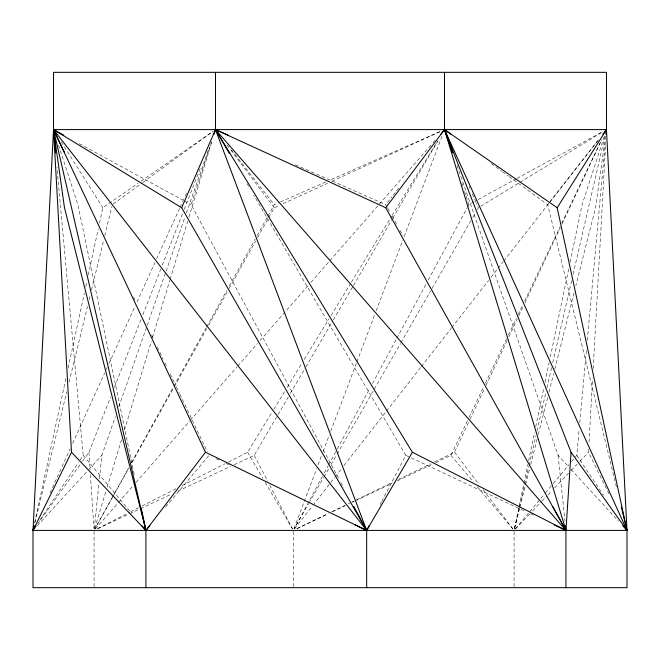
<?xml version="1.0" encoding="UTF-8"?>
<svg xmlns="http://www.w3.org/2000/svg" width="660" height="660" viewBox="0 0 660 660"><rect width="100%" height="100%" fill="white"/><g stroke="black" fill="none" stroke-linecap="round" stroke-linejoin="round"><path stroke-width="0.49" stroke-dasharray="3.3 2.47" d="M608.949 493.771L588.497 452.257L588.662 449.229M589.058 442.167L592.597 378.642M593.159 368.56L605.632 144.713M571.601 461.596L576.832 455.342L579.15 429.891M579.793 422.771L586.558 348.455M587.301 340.312L605.55 139.771M94.256 528.536L98.942 483.491M99.429 478.805L101.871 455.342L115.401 416.567M605.517 136.43L595.518 207.743L575.85 285.664M514.486 528.47L527.851 464.483M528.619 460.82L534.534 432.49M535.747 426.673L543.988 387.197M545.044 382.156L549.112 362.686M550.308 356.945L568.953 267.671M570.108 262.144L582.112 204.658L604.345 136.158M34.666 522.728L66.041 377.718M68.12 368.115L84.331 293.213M85.784 286.489L86.823 281.688M88.283 274.964L98.257 228.871M99.503 223.113L102.828 207.743L138.031 183.323M514.544 528.404L519.181 508.307M519.412 507.309L524.502 485.207M524.733 484.201L528.899 466.117M529.13 465.11L535.846 435.98M537.009 430.955L546.034 391.784M546.967 387.758L551.595 367.67M552.75 362.645L571.741 280.277M573.128 274.247L605.088 135.613M34.889 522.654L66.751 391.768M69.11 382.074L87.524 306.454M89.174 299.665L90.123 295.787M91.534 289.971L103.81 239.555M104.75 235.678L111.837 206.596M514.569 528.487L519.659 508.324M519.882 507.433L525.426 485.455M525.682 484.457L529.716 468.476M530.722 464.475L537.108 439.18M538.321 434.379L547.866 396.553M548.98 392.123L553.666 373.576M554.804 369.08L574.192 292.256M94.66 528.437L105.996 491.015M107.184 487.08L121.506 439.808M124.492 429.957L151.338 341.327M152.534 337.384L169.834 280.269M170.131 279.279L187.737 221.174M188.925 217.239L212.198 140.423M338.53 478.186L191.152 204.658L210.614 144.606M210.919 143.665L211.53 141.785M118.783 406.865L146.842 326.403M147.18 325.429L165.775 272.11M166.114 271.136L185.047 216.843M186.4 212.965L208.379 149.952M294.063 528.487L316.594 468.748M318.046 464.887L321.676 455.26M323.136 451.399L329.315 435.022M330.767 431.17L356.573 362.761M356.936 361.796L374.74 314.581M376.192 310.728L402.724 240.397M404.176 236.536L442.703 134.409M82.541 461.208L88.951 452.257L110.525 397.254M114.477 387.173L141.075 319.341M142.874 314.754L160.842 268.925M162.286 265.254L182.77 213.007M184.206 209.335L201.102 166.254M50.053 492.954L70.092 448.932M72.65 443.314L104.626 373.082M106.334 369.336L107.184 367.463M108.892 363.718L135.325 305.654M137.032 301.909L154.935 262.573M156.643 258.827L179.668 208.255M180.089 207.322L184.783 197.018M185.212 196.078L187.341 191.4M434.371 462.025L454.526 452.257L469.631 420.173M470.06 419.257L484.308 389.004M486.032 385.341L507.185 340.42M508.918 336.757L517.118 319.341M518.842 315.67L523.157 306.504M524.89 302.841L560.282 227.675M562.015 224.004L601.73 139.673M435.724 462.594L450.945 455.342L468.625 418.325M469.062 417.4L483.648 386.859M485.413 383.163L506.616 338.737M508.39 335.041L516.343 318.376M518.108 314.68L522.967 304.499M524.733 300.795L560.084 226.76M561.85 223.055L601.178 140.695M380.119 504.603L381.34 502.26M381.744 501.476L405.784 455.342L253.745 195.096M322.426 476.413L294.286 528.643L308.41 504.108M324.332 472.873L328.152 465.787M328.622 464.904L335.783 451.63M337.21 448.973L370.12 387.89M372.504 383.468L396.355 339.207M396.825 338.324L426.401 283.437M428.307 279.898L466.942 208.197M467.42 207.314L468.847 204.658L476.586 200.434M112.175 497.656L95.04 528.643L128.824 468.154M112.67 496.774L128.824 467.56M131.761 462.247L172.895 387.89M173.869 386.125L206.184 327.698M206.679 326.815L226.751 290.524M229.201 286.093L255.148 239.176M257.111 235.636L267.391 217.049M267.877 216.166L274.247 204.658L279.568 202.315M131.761 462.899L173.869 387.494M174.364 386.611L206.679 328.746M208.634 325.24L227.733 291.043M229.201 288.412L255.643 241.065M257.598 237.559L268.373 218.27M268.859 217.387L274.247 207.743L279.568 205.301M308.913 503.225L323.491 477.799M323.994 476.924L329.026 468.154M331.031 464.648L336.567 455.004M337.07 454.13L373.263 391M374.269 389.243L400.405 343.654M400.909 342.771L430.567 291.043M432.077 288.412L470.786 220.902M472.799 217.387L475.307 213.007M477.32 209.5L478.327 207.743L476.569 203.676M234.193 464.722L254.215 455.342L277.489 415.511M278 414.62L288.346 396.924M290.416 393.376L305.407 367.711M305.926 366.82L332.822 320.793M333.333 319.91L352.984 286.267M353.504 285.384L392.287 218.996M392.807 218.113L437.794 141.1M228.41 462.025L247.607 452.257L272.217 411.923M273.826 409.291L284.526 391.751M287.199 387.37L302.181 362.818M304.326 359.312L328.936 318.978M331.081 315.472L350.881 283.033M351.417 282.15L391.545 216.398M392.081 215.515L437.563 140.993M39.79 520.245L78.466 462.38M80.033 460.036L83.168 455.342L56.95 167.252M37.661 523.9L81.964 462.025M387.222 207.314L385.753 204.658L391.875 196.837M393.096 195.277L399.217 187.456M616.382 486.783L547.693 204.658L599.131 138.971M294.599 528.784L312.345 506.071M312.98 505.255L334.537 477.667M335.173 476.858L341.509 468.748M344.041 465.498L385.877 411.947M386.512 411.139L420.742 367.323M421.377 366.514L451.168 328.375M451.803 327.566L488.573 280.508M491.106 277.258L497.442 269.148M498.077 268.339L503.151 261.847M503.786 261.03L548.79 203.428M549.425 202.612L598.232 140.135M515.386 528.85L528.462 513.208M529.774 511.64L544.154 494.439M545.457 492.88L551.339 485.842M553.303 483.491L568.986 464.722M165.643 506.954L209.055 455.342M95.419 528.858L117.785 503.275M118.462 502.499L132.701 486.222M136.092 482.344L189.643 421.096M190.319 420.321L237.088 366.828M237.773 366.052L257.425 343.571M260.139 340.469L308.269 285.425M310.975 282.323L432.316 143.542M432.993 142.766L435.031 140.448M37.306 525.715L87.73 470.761M88.96 469.417L101.871 455.342M515.41 529.015L531.358 512.267M532.686 510.873L541.324 501.798M541.984 501.105L546.637 496.213M547.965 494.818L551.29 491.329M554.614 487.839L568.565 473.187M571.222 470.398L577.203 464.12M579.86 461.323L588.497 452.257M113.116 204.072L142.131 182.96M142.939 182.374L213.064 131.348M141.157 181.154L213.13 131.216M480.728 206.283L518.372 183.323M519.973 182.35L603.273 131.546M478.31 199.493L516.153 178.852M517.019 178.381L603.034 131.464M97.548 528.635L129.83 512.201M130.705 511.756L138.55 507.763M142.04 505.989L176.071 488.664M182.176 485.562L224.92 463.798M296.992 528.635L328.135 513.538M331.798 511.756L347.366 504.207M348.282 503.761L351.029 502.433M351.945 501.988L353.776 501.105M356.524 499.768L393.162 482.006M398.656 479.341L430.708 463.798M296.917 528.701L328.259 513.777M332.739 511.64L345.271 505.675M352.44 502.26L354.23 501.41M355.121 500.981L391.842 483.491M397.213 480.934L431.244 464.722M97.705 528.701L128.642 514.206M129.55 513.777L139.557 509.083M140.473 508.654L170.494 494.579M177.779 491.172L230.554 466.43M283.115 203.676L327.459 183.323M331.889 181.285L440.971 131.216L330.115 180.023M280.459 201.919L325.685 181.978M295.292 164.777L299.731 166.732M300.613 167.12L310.373 171.427M311.256 171.814L385.753 204.658M405.784 455.342L410.338 457.479M411.246 457.9L524.989 511.219M530.45 513.777L535.004 515.905M216.216 458.758L218.905 460.036M226.066 463.444L228.756 464.722M79.332 143.665L182.548 199.963M184.272 200.904L191.152 204.658M491.271 163.606L501.748 171.229M502.557 171.814L508.2 175.923M509 176.509L547.693 204.658M457.034 165.462L558.129 455.342L568.582 466.736M571.04 469.417L618.387 521.029M450.945 455.342L473.311 481.932M477.254 486.618L512.77 528.85M83.168 455.342L131.538 513.208M231.396 149.919L274.247 204.658M454.526 452.257L478.714 484.003M483.062 489.704L512.845 528.784M227.114 145.06L274.247 207.743M576.832 455.342L603.487 495.223M61.231 141.801L102.828 207.743M247.022 183.587L250.132 188.9M247.607 452.257L262.845 478.302M265.229 482.377L292.38 528.784M387.709 208.197L389.672 211.736M392.123 216.166L396.528 224.128M399.952 230.323L402.889 235.636M340.915 482.608L343.777 487.921M254.215 455.342L267.663 481.148M269.701 485.059L292.52 528.85M133.501 297.091L134.821 299.871M151.61 335.041L153.821 339.661M157.361 347.069L163.102 359.098M164.868 362.802L167.079 367.43M170.173 373.906L174.587 383.163M176.352 386.859L179.446 393.335M179.891 394.267L207.281 451.638M469.169 186.582L469.879 188.207M472.337 193.908L476.215 202.859M58.583 145.192L77.888 204.658L134.582 476.116M461.852 183.076L462.767 185.889M464.59 191.524L465.803 195.277M466.108 196.21L468.847 204.658M558.129 455.342L564.96 521.029M88.951 452.257L90.106 469.837M90.42 474.721L93.934 528.454M514.082 531.432L514.082 587.672M293.329 531.432L293.329 587.672M94.058 531.432L94.058 587.672"/><path stroke-width="0.99" d="M606.193 134.632L606.474 129.591L53.526 129.591L33 530.409L33 587.672L627 587.672L627 530.409L606.474 129.591L606.474 72.328L53.526 72.328L53.526 129.591L71.503 452.257L33 530.409L627 530.409L557.172 207.743L444.518 129.591L444.518 72.328M565.942 587.672L565.942 530.409L571.048 452.257L444.518 129.591L440.847 134.285M606.103 133.658L606.474 129.591L602.803 134.285M606.202 131.546L606.474 129.591L557.172 207.743M34.039 525.607L33 530.409L36.135 525.715M606.012 131.596L606.474 129.591M33.941 526.532L33 530.409L33.85 528.536M213.955 134.285L215.482 129.591L215.482 72.328M366.671 587.672L366.671 530.409L181.673 207.743L215.482 129.591L227.898 135.061M355.022 524.865L366.671 530.409L369.113 525.715M63.847 135.218L53.526 129.591L205.474 452.257L366.671 530.409L412.393 452.257L215.482 129.591L385.753 207.743L565.942 530.409L554.111 524.865M385.753 207.743L444.518 129.591L450.97 134.285M205.474 452.257L145.918 530.409L145.918 587.672M149.861 525.715L145.918 530.409L71.503 452.257M412.393 452.257L565.942 530.409L565.447 525.715M55.654 153.005L53.526 129.591L181.673 207.743M622.693 525.715L627 530.409L621.332 507.144M141.999 525.715L145.918 530.409L64.482 207.743L53.526 129.591L366.671 530.409L215.482 129.591L565.942 530.409L444.518 129.591L627 530.409L571.048 452.257M625.433 528.066L627 530.409L625.399 527.15M215.482 129.591L229.441 153.491M552.717 506.509L565.942 530.409M353.793 506.509L366.671 530.409M141.867 511.021L145.918 530.409L53.526 129.591L64.573 152.724M444.518 129.591L452.636 152.856M53.526 129.591L55.044 134.285M141.256 508.109L141.669 510.048"/></g></svg>
